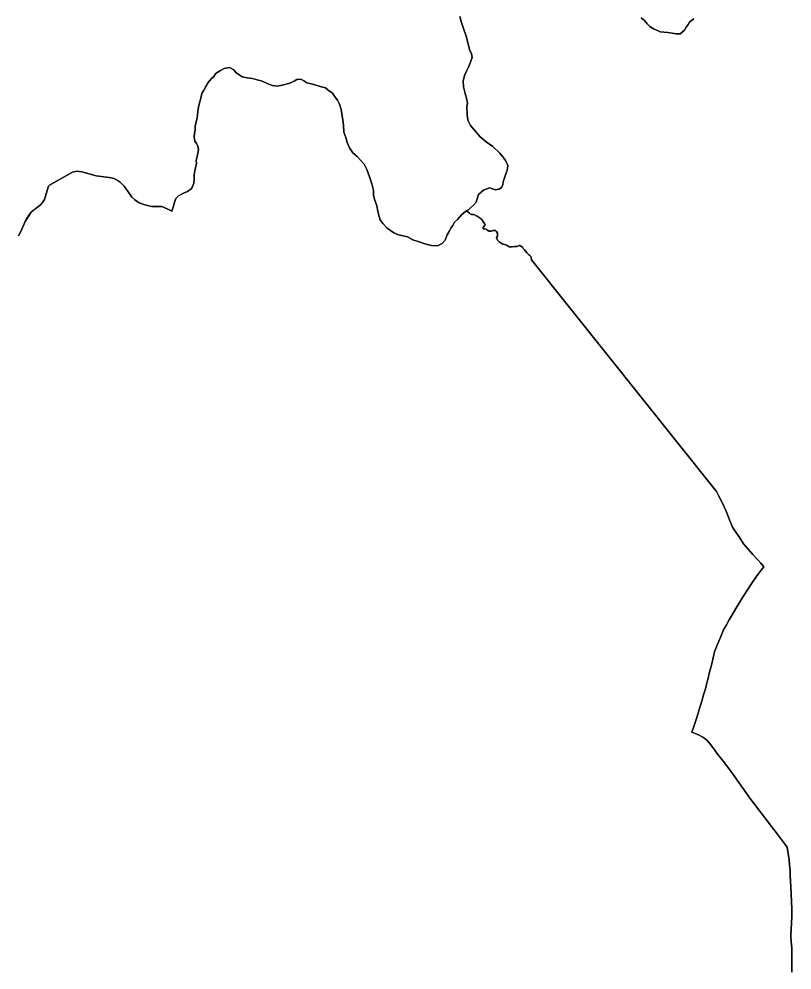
# Model space of a CAD drawing. Header units: inches. Extents: x 11258954 to 11313122, y 3645444 to 3695200.
# Drawn here: x 11271801 to 11276529, y 3672506 to 3678319 of the extents above; entities that cross this region are included whole.
import ezdxf

# ---------------------------------------------------------------- set-up
doc = ezdxf.new("R2010")
doc.units = ezdxf.units.IN
doc.header["$MEASUREMENT"] = 0
doc.layers.add('VotingPrecinct', color=233, linetype='Continuous')
doc.layers.add('Ward', color=133, linetype='Continuous')

msp = doc.modelspace()

# ---------------------------------------------------------------- linework, layer by layer
at = {"layer": 'VotingPrecinct'}
for points in [[(11274497.1975, 3678333.601, 0), (11274504.8205, 3678303.916, 0), (11274519.941, 3678259.864, 0), (11274535.987, 3678214.2395, 0), (11274547.7945, 3678165.991, 0), (11274555.6785, 3678133.124, 0), (11274569.2855, 3678106.4635, 0), (11274572.748, 3678082.993, 0), (11274563.152, 3678054.16, 0), (11274551.353, 3678024.635, 0), (11274538.811, 3678000.161, 0), (11274526.6065, 3677973.6345, 0), (11274518.729, 3677938.178, 0), (11274520.738, 3677904.8855, 0), (11274529.8945, 3677862.7625, 0), (11274540.788, 3677827.3365, 0), (11274544.2, 3677802.5495, 0), (11274540.7675, 3677783.4685, 0), (11274541.3375, 3677735.4495, 0), (11274546.4235, 3677700.6295, 0), (11274562.701, 3677667.843, 0), (11274587.986, 3677638.7355, 0), (11274620.8225, 3677599.287, 0), (11274659.477, 3677567.5515, 0), (11274698.598, 3677538.7775, 0), (11274741.4905, 3677498.2085, 0), (11274759.691, 3677476.837, 0), (11274776.139, 3677453.114, 0), (11274783.8305, 3677441.519, 0), (11274790.3195, 3677423.06, 0), (11274789.1035, 3677404.985, 0), (11274785.586, 3677387.931, 0), (11274778.11, 3677372.9365, 0), (11274770.335, 3677347.677, 0), (11274762.817, 3677323.0615, 0), (11274759.7175, 3677306.3535, 0), (11274754.259, 3677290.6105, 0), (11274737.296, 3677277.999, 0), (11274712.8655, 3677275.0285, 0), (11274698.1395, 3677280.042, 0), (11274679.635, 3677286.636, 0), (11274641.525, 3677272.717, 0), (11274628.549, 3677261.204, 0), (11274611.942, 3677246.925, 0), (11274604.3935, 3677219.537, 0), (11274597.1725, 3677199.097, 0), (11274581.225, 3677180.037, 0), (11274563.2755, 3677164.68, 0), (11274551.7445, 3677153.514, 0), (11274538.5585, 3677145.727, 0), (11274532.697, 3677142.2655, 0), (11274506.6255, 3677122.25, 0), (11274482.293, 3677094.329, 0), (11274465.612, 3677076.1895, 0), (11274454.73, 3677055.7855, 0), (11274441.5215, 3677039.413, 0), (11274431.965, 3677020.0095, 0), (11274419.91, 3676999.659, 0), (11274407.4145, 3676966.7565, 0), (11274388.3855, 3676946.154, 0), (11274360.729, 3676933.259, 0), (11274323.598, 3676934.6465, 0), (11274283.305, 3676944.452, 0), (11274248.668, 3676956.945, 0), (11274210.26, 3676969.087, 0), (11274176.877, 3676988.285, 0), (11274151.0615, 3676993.234, 0), (11274121.9775, 3677000.226, 0), (11274093.332, 3677011.3475, 0), (11274051.9955, 3677040.339, 0), (11274026.8925, 3677068.1595, 0), (11274009.3825, 3677091.335, 0), (11274002.104, 3677117.9855, 0), (11273994.882, 3677144.55, 0), (11273989.1745, 3677176.636, 0), (11273975.446, 3677217.204, 0), (11273969.276, 3677240.066, 0), (11273969.532, 3677269.563, 0), (11273958.7915, 3677311.1765, 0), (11273945.4065, 3677354.289, 0), (11273929.33, 3677398.513, 0), (11273911.3525, 3677432.064, 0), (11273890.0725, 3677455.9625, 0), (11273869.613, 3677477.426, 0), (11273843.337, 3677501.0295, 0), (11273822.815, 3677530.3605, 0), (11273807.4825, 3677563.8325, 0), (11273799.3265, 3677593.5105, 0), (11273788.9235, 3677627.91, 0), (11273785.29, 3677669.149, 0), (11273781.0165, 3677700.565, 0), (11273778.4035, 3677727.6965, 0), (11273772.111, 3677765.9155, 0), (11273762.2415, 3677797.591, 0), (11273750.182, 3677823.2265, 0), (11273735.6125, 3677841.4485, 0), (11273718.4835, 3677865.4285, 0), (11273692.47, 3677883.9175, 0), (11273676.314, 3677898.384, 0), (11273643.8575, 3677905.4635, 0), (11273603.65, 3677918.3375, 0), (11273579.4645, 3677925.39, 0), (11273561.9085, 3677928.232, 0), (11273544.259, 3677940.0465, 0), (11273524.2615, 3677950.7705, 0), (11273499.8085, 3677948.1315, 0), (11273483.282, 3677938.5395, 0), (11273456.8685, 3677926.507, 0), (11273409.9215, 3677914.0085, 0), (11273379.386, 3677908.683, 0), (11273351.5675, 3677911.773, 0), (11273319.3925, 3677924.1045, 0), (11273288.3735, 3677937.8425, 0), (11273257.674, 3677947.8955, 0), (11273228.7905, 3677954.6615, 0), (11273197.614, 3677959.9515, 0), (11273165.983, 3677965.2225, 0), (11273152.1235, 3677974.6695, 0), (11273129.7905, 3677988.876, 0), (11273115.6985, 3678007.162, 0), (11273087.657, 3678022.816, 0), (11273056.3525, 3678016.2545, 0), (11273033.0505, 3678004.822, 0), (11273012.271, 3677991.3815, 0), (11273002.1325, 3677982.67, 0), (11273002.103, 3677982.6445, 0), (11272993.7465, 3677968.1455, 0), (11272976.091, 3677953.3585, 0), (11272959.033, 3677929.708, 0), (11272943.7815, 3677906.179, 0), (11272931.5575, 3677884.2165, 0), (11272919.455, 3677863.478, 0), (11272911.921, 3677826.712, 0), (11272901.6435, 3677790.4405, 0), (11272895.25, 3677754.445, 0), (11272893.475, 3677731.0505, 0), (11272888.72, 3677703.728, 0), (11272878.5535, 3677665.1965, 0), (11272877.943, 3677639.8925, 0), (11272873.65, 3677620.2505, 0), (11272873.324, 3677597.666, 0), (11272876.6315, 3677571.1515, 0), (11272887.5495, 3677558.3325, 0), (11272895.5615, 3677541.493, 0), (11272898.199, 3677520.53, 0), (11272895.413, 3677499.0475, 0), (11272890.815, 3677476.323, 0), (11272884.4, 3677455.4315, 0), (11272886.437, 3677435.211, 0), (11272880.0245, 3677408.8905, 0), (11272875.616, 3677391.134, 0), (11272872.32, 3677366.637, 0), (11272872.5345, 3677341.511, 0), (11272870.098, 3677315.959, 0), (11272863.318, 3677295.6875, 0), (11272861.632, 3677292.584, 0), (11272855.0405, 3677280.4515, 0), (11272831.4615, 3677264.275, 0), (11272807.8985, 3677253.481, 0), (11272776.118, 3677237.5145, 0), (11272760.4785, 3677221.6465, 0), (11272752.623, 3677198.122, 0), (11272744.7405, 3677169.08, 0), (11272736.6, 3677145.0075, 0), (11272707.614, 3677157.7845, 0), (11272674.345, 3677173.687, 0), (11272610.5605, 3677173.6525, 0), (11272570.3346, 3677182.1092, 0), (11272536.4005, 3677195.8585, 0), (11272509.0946, 3677212.6135, 0), (11272491.179, 3677229.3425, 0), (11272475.5195, 3677255.1415, 0), (11272445.2375, 3677298.0135, 0), (11272420.802, 3677322.362, 0), (11272381.591, 3677343.082, 0), (11272353.1355, 3677349.931, 0), (11272273.2725, 3677360.3785, 0), (11272184.7065, 3677385.1035, 0), (11272155.526, 3677388.322, 0), (11272128.376, 3677382.956, 0), (11271988.0105, 3677303.5655, 0), (11271982.1125, 3677296.9065, 0), (11271972.5175, 3677271.4435, 0), (11271957.8475, 3677215.88, 0), (11271945.7655, 3677196.549, 0), (11271930.9823, 3677181.133, 0), (11271876.0355, 3677138.9005, 0), (11271839.4445, 3677080.9075, 0), (11271811.623, 3677019.4005, 0), (11271797.92, 3676993.406, 0)], [(11276528.0005, 3672493.25, 0), (11276528, 3672542.8335, 0), (11276528, 3672592.417, 0), (11276527.9995, 3672642.0005, 0), (11276524.5, 3672679.25, 0), (11276521.0005, 3672716.4995, 0), (11276523.667, 3672755.083, 0), (11276526.334, 3672793.667, 0), (11276529.0005, 3672832.2505, 0), (11276527.2505, 3672878.313, 0), (11276525.5005, 3672924.3755, 0), (11276523.7505, 3672970.438, 0), (11276522.0005, 3673016.5005, 0), (11276520.334, 3673050.0005, 0), (11276518.6675, 3673083.5005, 0), (11276517.001, 3673117.0005, 0), (11276514.001, 3673148.25, 0), (11276511.0005, 3673179.4995, 0), (11276505.5005, 3673218.125, 0), (11276500, 3673256.7505, 0), (11276475.3335, 3673289.0835, 0), (11276450.6665, 3673321.416, 0), (11276426, 3673353.749, 0), (11276396.4005, 3673392.699, 0), (11276366.8005, 3673431.6495, 0), (11276337.2005, 3673470.5995, 0), (11276307.6005, 3673509.5495, 0), (11276278.001, 3673548.4995, 0), (11276253.201, 3673583.0995, 0), (11276228.401, 3673617.6995, 0), (11276203.601, 3673652.3, 0), (11276178.801, 3673686.9, 0), (11276154.0005, 3673721.5005, 0), (11276128.0005, 3673755.7505, 0), (11276102.0005, 3673790, 0), (11276076, 3673824.25, 0), (11276050, 3673858.4995, 0), (11276024, 3673892.7495, 0), (11276012.2375, 3673907.0185, 0), (11276000.0005, 3673917.1695, 0), (11275990.058, 3673924.336, 0), (11275983.3195, 3673929.027, 0), (11275976.069, 3673933.718, 0), (11275961.1405, 3673941.2235, 0), (11275946.4685, 3673947.6215, 0), (11275917.2705, 3673958.91, 0), (11275931.313, 3674000.0005, 0), (11275931.3715, 3674000.1675, 0), (11275942.8095, 3674037.681, 0), (11275954.2475, 3674075.195, 0), (11275965.6855, 3674112.7085, 0), (11275977.1235, 3674150.2225, 0), (11275988.5615, 3674187.7355, 0), (11276000, 3674225.2495, 0), (11276006.9005, 3674253.1185, 0), (11276013.801, 3674280.988, 0), (11276024.851, 3674325.616, 0), (11276035.901, 3674370.244, 0), (11276046.9505, 3674414.8715, 0), (11276058.0005, 3674459.4995, 0), (11276058.593, 3674460.9075, 0), (11276076.062, 3674502.271, 0), (11276093.5305, 3674543.635, 0), (11276110.999, 3674584.999, 0), (11276128.3325, 3674615.999, 0), (11276145.666, 3674646.999, 0), (11276162.9995, 3674677.9995, 0), (11276185.6665, 3674715.083, 0), (11276208.3335, 3674752.1665, 0), (11276231.0005, 3674789.25, 0), (11276257.0005, 3674829.5835, 0), (11276283, 3674869.9175, 0), (11276309, 3674910.251, 0), (11276333.026, 3674940.5995, 0), (11276357.052, 3674970.9475, 0), (11276338.095, 3674992.1735, 0), (11276319.1375, 3675013.399, 0), (11276290.2685, 3675046.2215, 0), (11276261.3995, 3675079.044, 0), (11276232.531, 3675111.8665, 0), (11276209.099, 3675147.0145, 0), (11276185.667, 3675182.162, 0), (11276164.8355, 3675213.4105, 0), (11276150.6715, 3675248.445, 0), (11276136.5065, 3675283.479, 0), (11276125.552, 3675310.77, 0), (11276114.597, 3675338.0615, 0), (11276095.3845, 3675376.0225, 0), (11276081.5725, 3675403.3135, 0), (11276067.76, 3675430.604, 0), (11274936.373, 3676847.06, 0), (11274936.4, 3676848.2, 0), (11274933.05, 3676860, 0), (11274930.8, 3676866.75, 0), (11274924, 3676875.8, 0), (11274918.1, 3676879.55, 0), (11274914.35, 3676881.65, 0), (11274907.35, 3676890.25, 0), (11274900.85, 3676898.9, 0), (11274897.85, 3676902.55, 0), (11274892.05, 3676907.85, 0), (11274885.2, 3676916.7, 0), (11274879.7, 3676924.6, 0), (11274870.4, 3676931.1, 0), (11274864.45, 3676934.95, 0), (11274860.55, 3676934.5, 0), (11274848.8, 3676928.3, 0), (11274845.5, 3676927.45, 0), (11274831.2, 3676928.05, 0), (11274817.2, 3676927, 0), (11274805.6, 3676925.35, 0), (11274802.8, 3676925.2, 0), (11274795.95, 3676928.15, 0), (11274787.9, 3676934.25, 0), (11274779.65, 3676938.1, 0), (11274770.65, 3676940.35, 0), (11274760.8, 3676942.95, 0), (11274750.6, 3676948.9, 0), (11274739.6, 3676954.5, 0), (11274735.3, 3676958.05, 0), (11274728.6, 3676967.9, 0), (11274723.9, 3676977.25, 0), (11274722.35, 3676980.15, 0), (11274722.1, 3676983.05, 0), (11274723.05, 3676986.05, 0), (11274726.9, 3676992.4, 0), (11274728.3, 3677001.15, 0), (11274728.5, 3677005.95, 0), (11274727.75, 3677010.1, 0), (11274720.75, 3677020.2, 0), (11274715.1, 3677025.1, 0), (11274712.15, 3677026.25, 0), (11274701.25, 3677025.85, 0), (11274695.25, 3677024.35, 0), (11274689.35, 3677022.35, 0), (11274682.5, 3677021.5, 0), (11274675.05, 3677022.4, 0), (11274671.8, 3677023.3, 0), (11274662.9, 3677030.7, 0), (11274658.5, 3677035, 0), (11274648.45, 3677035.45, 0), (11274642.7, 3677035.85, 0), (11274640.3, 3677036.9, 0), (11274639.75, 3677039.7, 0), (11274640.5, 3677043.55, 0), (11274644.45, 3677050.8, 0), (11274650.6, 3677059.15, 0), (11274651.65, 3677061.55, 0), (11274648.45, 3677067.9, 0), (11274641.4, 3677077.9, 0), (11274635.75, 3677086.45, 0), (11274629.4, 3677094.5, 0), (11274617.9, 3677104, 0), (11274614.5, 3677107.25, 0), (11274603.5, 3677114.5, 0), (11274593.45, 3677118.5, 0), (11274589.25, 3677120.85, 0), (11274580.3, 3677123.05, 0), (11274569.1, 3677124.55, 0), (11274562.6, 3677126.85, 0), (11274555.85, 3677132.15, 0), (11274538.5585, 3677145.727, 0), (11274551.7445, 3677153.514, 0), (11274563.2755, 3677164.68, 0), (11274581.225, 3677180.037, 0), (11274597.1725, 3677199.097, 0), (11274604.3935, 3677219.537, 0), (11274611.942, 3677246.925, 0), (11274628.549, 3677261.204, 0), (11274641.525, 3677272.717, 0), (11274679.635, 3677286.636, 0), (11274698.1395, 3677280.042, 0), (11274712.8655, 3677275.0285, 0), (11274737.296, 3677277.999, 0), (11274754.259, 3677290.6105, 0), (11274759.7175, 3677306.3535, 0), (11274762.817, 3677323.0615, 0), (11274770.335, 3677347.677, 0), (11274778.11, 3677372.9365, 0), (11274785.586, 3677387.931, 0), (11274789.1035, 3677404.985, 0), (11274790.3195, 3677423.06, 0), (11274783.8305, 3677441.519, 0), (11274776.139, 3677453.114, 0), (11274759.691, 3677476.837, 0), (11274741.4905, 3677498.2085, 0), (11274698.598, 3677538.7775, 0), (11274659.477, 3677567.5515, 0), (11274620.8225, 3677599.287, 0), (11274587.986, 3677638.7355, 0), (11274562.701, 3677667.843, 0), (11274546.4235, 3677700.6295, 0), (11274541.3375, 3677735.4495, 0), (11274540.7675, 3677783.4685, 0), (11274544.2, 3677802.5495, 0), (11274540.788, 3677827.3365, 0), (11274529.8945, 3677862.7625, 0), (11274520.738, 3677904.8855, 0), (11274518.729, 3677938.178, 0), (11274526.6065, 3677973.6345, 0), (11274538.811, 3678000.161, 0), (11274551.353, 3678024.635, 0), (11274563.152, 3678054.16, 0), (11274572.748, 3678082.993, 0), (11274569.2855, 3678106.4635, 0), (11274555.6785, 3678133.124, 0), (11274547.7945, 3678165.991, 0), (11274535.987, 3678214.2395, 0), (11274519.941, 3678259.864, 0), (11274504.8205, 3678303.916, 0), (11274497.1975, 3678333.601, 0)], [(11275929.037, 3678319.225, 0), (11275913.6075, 3678309.853, 0), (11275902.2655, 3678298.8085, 0), (11275893.4535, 3678285.455, 0), (11275882.399, 3678268.2355, 0), (11275871.2795, 3678251.107, 0), (11275845.121, 3678229.141, 0), (11275820.253, 3678227.526, 0), (11275795.3245, 3678231.9345, 0), (11275770.231, 3678235.9175, 0), (11275744.8435, 3678238.4285, 0), (11275722.7165, 3678241.2475, 0), (11275703.281, 3678250.3245, 0), (11275681.6375, 3678257.897, 0), (11275658.579, 3678273.305, 0), (11275642.562, 3678290.212, 0), (11275626.846, 3678309.538, 0), (11275607.3125, 3678324.9865, 0)], [(11275607.3125, 3678324.9865, 0), (11275626.846, 3678309.538, 0), (11275642.562, 3678290.212, 0), (11275658.579, 3678273.305, 0), (11275681.6375, 3678257.897, 0), (11275703.281, 3678250.3245, 0), (11275722.7165, 3678241.2475, 0), (11275744.8435, 3678238.4285, 0), (11275770.231, 3678235.9175, 0), (11275795.3245, 3678231.9345, 0), (11275820.253, 3678227.526, 0), (11275845.121, 3678229.141, 0), (11275871.2795, 3678251.107, 0), (11275882.399, 3678268.2355, 0), (11275893.4535, 3678285.455, 0), (11275902.2655, 3678298.8085, 0), (11275913.6075, 3678309.853, 0), (11275929.037, 3678319.225, 0)], [(11271797.92, 3676993.406, 0), (11271811.623, 3677019.4005, 0), (11271839.4445, 3677080.9075, 0), (11271859.0456, 3677115.3263, 0), (11271876.0355, 3677138.9005, 0), (11271891.3607, 3677153.1897, 0), (11271930.9823, 3677181.133, 0), (11271945.7655, 3677196.549, 0), (11271957.8475, 3677215.88, 0), (11271972.5175, 3677271.4435, 0), (11271982.1125, 3677296.9065, 0), (11271988.0105, 3677303.5655, 0), (11272128.376, 3677382.956, 0), (11272155.526, 3677388.322, 0), (11272184.7065, 3677385.1035, 0), (11272273.2725, 3677360.3785, 0), (11272353.1355, 3677349.931, 0), (11272381.591, 3677343.082, 0), (11272402.5395, 3677333.9816, 0), (11272420.802, 3677322.362, 0), (11272445.2375, 3677298.0135, 0), (11272475.5195, 3677255.1415, 0), (11272491.179, 3677229.3425, 0), (11272509.0946, 3677212.6135, 0), (11272536.4005, 3677195.8585, 0), (11272570.3346, 3677182.1092, 0), (11272610.5605, 3677173.6525, 0), (11272642.1501, 3677171.5996, 0), (11272674.345, 3677173.687, 0), (11272707.614, 3677157.7845, 0), (11272736.6, 3677145.0075, 0), (11272744.7405, 3677169.08, 0), (11272752.623, 3677198.122, 0), (11272760.4785, 3677221.6465, 0), (11272776.118, 3677237.5145, 0), (11272807.8985, 3677253.481, 0), (11272831.4615, 3677264.275, 0), (11272855.0405, 3677280.4515, 0), (11272861.632, 3677292.584, 0), (11272863.318, 3677295.6875, 0), (11272870.098, 3677315.959, 0), (11272872.5345, 3677341.511, 0), (11272872.32, 3677366.637, 0), (11272875.616, 3677391.134, 0), (11272880.0245, 3677408.8905, 0), (11272886.437, 3677435.211, 0), (11272884.4, 3677455.4315, 0), (11272890.815, 3677476.323, 0), (11272895.413, 3677499.0475, 0), (11272898.199, 3677520.53, 0), (11272895.5615, 3677541.493, 0), (11272887.5495, 3677558.3325, 0), (11272876.6315, 3677571.1515, 0), (11272873.324, 3677597.666, 0), (11272873.65, 3677620.2505, 0), (11272877.943, 3677639.8925, 0), (11272878.5535, 3677665.1965, 0), (11272888.72, 3677703.728, 0), (11272893.475, 3677731.0505, 0), (11272895.25, 3677754.445, 0), (11272901.6435, 3677790.4405, 0), (11272911.921, 3677826.712, 0), (11272919.455, 3677863.478, 0), (11272931.5575, 3677884.2165, 0), (11272943.7815, 3677906.179, 0), (11272959.033, 3677929.708, 0), (11272976.091, 3677953.3585, 0), (11272993.7465, 3677968.1455, 0), (11273002.103, 3677982.6445, 0), (11273002.1325, 3677982.67, 0), (11273012.271, 3677991.3815, 0), (11273033.0505, 3678004.822, 0), (11273056.3525, 3678016.2545, 0), (11273087.657, 3678022.816, 0), (11273115.6985, 3678007.162, 0), (11273129.7905, 3677988.876, 0), (11273152.1235, 3677974.6695, 0), (11273165.983, 3677965.2225, 0), (11273197.614, 3677959.9515, 0), (11273228.7905, 3677954.6615, 0), (11273257.674, 3677947.8955, 0), (11273288.3735, 3677937.8425, 0), (11273319.3925, 3677924.1045, 0), (11273351.5675, 3677911.773, 0), (11273379.386, 3677908.683, 0), (11273409.9215, 3677914.0085, 0), (11273456.8685, 3677926.507, 0), (11273483.282, 3677938.5395, 0), (11273499.8085, 3677948.1315, 0), (11273524.2615, 3677950.7705, 0), (11273544.259, 3677940.0465, 0), (11273561.9085, 3677928.232, 0), (11273579.4645, 3677925.39, 0), (11273603.65, 3677918.3375, 0), (11273643.8575, 3677905.4635, 0), (11273676.314, 3677898.384, 0), (11273692.47, 3677883.9175, 0), (11273718.4835, 3677865.4285, 0), (11273735.6125, 3677841.4485, 0), (11273750.182, 3677823.2265, 0), (11273762.2415, 3677797.591, 0), (11273772.111, 3677765.9155, 0), (11273778.4035, 3677727.6965, 0), (11273781.0165, 3677700.565, 0), (11273785.29, 3677669.149, 0), (11273788.9235, 3677627.91, 0), (11273799.3265, 3677593.5105, 0), (11273807.4825, 3677563.8325, 0), (11273822.815, 3677530.3605, 0), (11273843.337, 3677501.0295, 0), (11273869.613, 3677477.426, 0), (11273890.0725, 3677455.9625, 0), (11273911.3525, 3677432.064, 0), (11273929.33, 3677398.513, 0), (11273945.4065, 3677354.289, 0), (11273958.7915, 3677311.1765, 0), (11273969.532, 3677269.563, 0), (11273969.276, 3677240.066, 0), (11273975.446, 3677217.204, 0), (11273989.1745, 3677176.636, 0), (11273994.882, 3677144.55, 0), (11274002.104, 3677117.9855, 0), (11274009.3825, 3677091.335, 0), (11274026.8925, 3677068.1595, 0), (11274051.9955, 3677040.339, 0), (11274093.332, 3677011.3475, 0), (11274121.9775, 3677000.226, 0), (11274151.0615, 3676993.234, 0), (11274176.877, 3676988.285, 0), (11274210.26, 3676969.087, 0), (11274248.668, 3676956.945, 0), (11274283.305, 3676944.452, 0), (11274323.598, 3676934.6465, 0), (11274360.729, 3676933.259, 0), (11274388.3855, 3676946.154, 0), (11274407.4145, 3676966.7565, 0), (11274419.91, 3676999.659, 0), (11274431.965, 3677020.0095, 0), (11274441.5215, 3677039.413, 0), (11274454.73, 3677055.7855, 0), (11274465.612, 3677076.1895, 0), (11274482.293, 3677094.329, 0), (11274506.6255, 3677122.25, 0), (11274532.697, 3677142.2655, 0), (11274538.5585, 3677145.727, 0), (11274555.85, 3677132.15, 0), (11274562.6, 3677126.85, 0), (11274569.1, 3677124.55, 0), (11274580.3, 3677123.05, 0), (11274589.25, 3677120.85, 0), (11274593.45, 3677118.5, 0), (11274603.5, 3677114.5, 0), (11274614.5, 3677107.25, 0), (11274617.9, 3677104, 0), (11274629.4, 3677094.5, 0), (11274635.75, 3677086.45, 0), (11274641.4, 3677077.9, 0), (11274648.45, 3677067.9, 0), (11274651.65, 3677061.55, 0), (11274650.6, 3677059.15, 0), (11274644.45, 3677050.8, 0), (11274640.5, 3677043.55, 0), (11274639.75, 3677039.7, 0), (11274640.3, 3677036.9, 0), (11274642.7, 3677035.85, 0), (11274648.45, 3677035.45, 0), (11274658.5, 3677035, 0), (11274662.9, 3677030.7, 0), (11274671.8, 3677023.3, 0), (11274675.05, 3677022.4, 0), (11274682.5, 3677021.5, 0), (11274689.35, 3677022.35, 0), (11274695.25, 3677024.35, 0), (11274701.25, 3677025.85, 0), (11274712.15, 3677026.25, 0), (11274715.1, 3677025.1, 0), (11274720.75, 3677020.2, 0), (11274727.75, 3677010.1, 0), (11274728.5, 3677005.95, 0), (11274728.3, 3677001.15, 0), (11274726.9, 3676992.4, 0), (11274723.05, 3676986.05, 0), (11274722.1, 3676983.05, 0), (11274722.35, 3676980.15, 0), (11274723.9, 3676977.25, 0), (11274728.6, 3676967.9, 0), (11274735.3, 3676958.05, 0), (11274739.6, 3676954.5, 0), (11274750.6, 3676948.9, 0), (11274760.8, 3676942.95, 0), (11274770.65, 3676940.35, 0), (11274779.65, 3676938.1, 0), (11274787.9, 3676934.25, 0), (11274795.95, 3676928.15, 0), (11274802.8, 3676925.2, 0), (11274805.6, 3676925.35, 0), (11274817.2, 3676927, 0), (11274831.2, 3676928.05, 0), (11274845.5, 3676927.45, 0), (11274848.8, 3676928.3, 0), (11274860.55, 3676934.5, 0), (11274864.45, 3676934.95, 0), (11274870.4, 3676931.1, 0), (11274879.7, 3676924.6, 0), (11274885.2, 3676916.7, 0), (11274892.05, 3676907.85, 0), (11274897.85, 3676902.55, 0), (11274900.85, 3676898.9, 0), (11274907.35, 3676890.25, 0), (11274914.35, 3676881.65, 0), (11274918.1, 3676879.55, 0), (11274924, 3676875.8, 0), (11274930.8, 3676866.75, 0), (11274933.05, 3676860, 0), (11274936.4, 3676848.2, 0), (11274936.373, 3676847.06, 0), (11276067.76, 3675430.604, 0), (11276081.5725, 3675403.3135, 0), (11276095.3845, 3675376.0225, 0), (11276114.597, 3675338.0615, 0), (11276125.552, 3675310.77, 0), (11276136.5065, 3675283.479, 0), (11276150.6715, 3675248.445, 0), (11276164.8355, 3675213.4105, 0), (11276185.667, 3675182.162, 0), (11276209.099, 3675147.0145, 0), (11276232.531, 3675111.8665, 0), (11276261.3995, 3675079.044, 0), (11276290.2685, 3675046.2215, 0), (11276319.1375, 3675013.399, 0), (11276338.095, 3674992.1735, 0), (11276357.052, 3674970.9475, 0), (11276333.026, 3674940.5995, 0), (11276309, 3674910.251, 0), (11276283, 3674869.9175, 0), (11276257.0005, 3674829.5835, 0), (11276231.0005, 3674789.25, 0), (11276208.3335, 3674752.1665, 0), (11276185.6665, 3674715.083, 0), (11276162.9995, 3674677.9995, 0), (11276145.666, 3674646.999, 0), (11276128.3325, 3674615.999, 0), (11276110.999, 3674584.999, 0), (11276093.5305, 3674543.635, 0), (11276076.062, 3674502.271, 0), (11276058.593, 3674460.9075, 0), (11276058.0005, 3674459.4995, 0), (11276046.9505, 3674414.8715, 0), (11276035.901, 3674370.244, 0), (11276024.851, 3674325.616, 0), (11276013.801, 3674280.988, 0), (11276006.9005, 3674253.1185, 0), (11276000, 3674225.2495, 0), (11275988.5615, 3674187.7355, 0), (11275977.1235, 3674150.2225, 0), (11275965.6855, 3674112.7085, 0), (11275954.2475, 3674075.195, 0), (11275942.8095, 3674037.681, 0), (11275931.3715, 3674000.1675, 0), (11275931.313, 3674000.0005, 0), (11275917.2705, 3673958.91, 0), (11275946.4685, 3673947.6215, 0), (11275961.1405, 3673941.2235, 0), (11275976.069, 3673933.718, 0), (11275983.3195, 3673929.027, 0), (11275990.058, 3673924.336, 0), (11276000.0005, 3673917.1695, 0), (11276012.2375, 3673907.0185, 0), (11276024, 3673892.7495, 0), (11276050, 3673858.4995, 0), (11276076, 3673824.25, 0), (11276102.0005, 3673790, 0), (11276128.0005, 3673755.7505, 0), (11276154.0005, 3673721.5005, 0), (11276178.801, 3673686.9, 0), (11276203.601, 3673652.3, 0), (11276228.401, 3673617.6995, 0), (11276253.201, 3673583.0995, 0), (11276278.001, 3673548.4995, 0), (11276307.6005, 3673509.5495, 0), (11276337.2005, 3673470.5995, 0), (11276366.8005, 3673431.6495, 0), (11276396.4005, 3673392.699, 0), (11276426, 3673353.749, 0), (11276450.6665, 3673321.416, 0), (11276475.3335, 3673289.0835, 0), (11276500, 3673256.7505, 0), (11276505.5005, 3673218.125, 0), (11276511.0005, 3673179.4995, 0), (11276514.001, 3673148.25, 0), (11276517.001, 3673117.0005, 0), (11276518.6675, 3673083.5005, 0), (11276520.334, 3673050.0005, 0), (11276522.0005, 3673016.5005, 0), (11276523.7505, 3672970.438, 0), (11276525.5005, 3672924.3755, 0), (11276527.2505, 3672878.313, 0), (11276529.0005, 3672832.2505, 0), (11276526.334, 3672793.667, 0), (11276523.667, 3672755.083, 0), (11276521.0005, 3672716.4995, 0), (11276524.5, 3672679.25, 0), (11276527.9995, 3672642.0005, 0), (11276528, 3672592.417, 0), (11276528, 3672542.8335, 0), (11276528.0005, 3672493.25, 0)]]:
    msp.add_polyline3d(points, dxfattribs=at)
at = {"layer": 'Ward'}
for points in [[(11274497.1975, 3678333.601, 0), (11274504.8205, 3678303.916, 0), (11274519.941, 3678259.864, 0), (11274535.987, 3678214.2395, 0), (11274547.7945, 3678165.991, 0), (11274555.6785, 3678133.124, 0), (11274569.2855, 3678106.4635, 0), (11274572.748, 3678082.993, 0), (11274563.152, 3678054.16, 0), (11274551.353, 3678024.635, 0), (11274538.811, 3678000.161, 0), (11274526.6065, 3677973.6345, 0), (11274518.729, 3677938.178, 0), (11274520.738, 3677904.8855, 0), (11274529.8945, 3677862.7625, 0), (11274540.788, 3677827.3365, 0), (11274544.2, 3677802.5495, 0), (11274540.7675, 3677783.4685, 0), (11274541.3375, 3677735.4495, 0), (11274546.4235, 3677700.6295, 0), (11274562.701, 3677667.843, 0), (11274587.986, 3677638.7355, 0), (11274620.8225, 3677599.287, 0), (11274659.477, 3677567.5515, 0), (11274698.598, 3677538.7775, 0), (11274741.4905, 3677498.2085, 0), (11274759.691, 3677476.837, 0), (11274776.139, 3677453.114, 0), (11274783.8305, 3677441.519, 0), (11274790.3195, 3677423.06, 0), (11274789.1035, 3677404.985, 0), (11274785.586, 3677387.931, 0), (11274778.11, 3677372.9365, 0), (11274770.335, 3677347.677, 0), (11274762.817, 3677323.0615, 0), (11274759.7175, 3677306.3535, 0), (11274754.259, 3677290.6105, 0), (11274737.296, 3677277.999, 0), (11274712.8655, 3677275.0285, 0), (11274698.1395, 3677280.042, 0), (11274679.635, 3677286.636, 0), (11274641.525, 3677272.717, 0), (11274628.549, 3677261.204, 0), (11274611.942, 3677246.925, 0), (11274604.3935, 3677219.537, 0), (11274597.1725, 3677199.097, 0), (11274581.225, 3677180.037, 0), (11274563.2755, 3677164.68, 0), (11274551.7445, 3677153.514, 0), (11274538.5585, 3677145.727, 0), (11274555.85, 3677132.15, 0), (11274562.6, 3677126.85, 0), (11274569.1, 3677124.55, 0), (11274580.3, 3677123.05, 0), (11274589.25, 3677120.85, 0), (11274593.45, 3677118.5, 0), (11274603.5, 3677114.5, 0), (11274614.5, 3677107.25, 0), (11274617.9, 3677104, 0), (11274629.4, 3677094.5, 0), (11274635.75, 3677086.45, 0), (11274641.4, 3677077.9, 0), (11274648.45, 3677067.9, 0), (11274651.65, 3677061.55, 0), (11274650.6, 3677059.15, 0), (11274644.45, 3677050.8, 0), (11274640.5, 3677043.55, 0), (11274639.75, 3677039.7, 0), (11274640.3, 3677036.9, 0), (11274642.7, 3677035.85, 0), (11274648.45, 3677035.45, 0), (11274658.5, 3677035, 0), (11274662.9, 3677030.7, 0), (11274671.8, 3677023.3, 0), (11274675.05, 3677022.4, 0), (11274682.5, 3677021.5, 0), (11274689.35, 3677022.35, 0), (11274695.25, 3677024.35, 0), (11274701.25, 3677025.85, 0), (11274712.15, 3677026.25, 0), (11274715.1, 3677025.1, 0), (11274720.75, 3677020.2, 0), (11274727.75, 3677010.1, 0), (11274728.5, 3677005.95, 0), (11274728.3, 3677001.15, 0), (11274726.9, 3676992.4, 0), (11274723.05, 3676986.05, 0), (11274722.1, 3676983.05, 0), (11274722.35, 3676980.15, 0), (11274723.9, 3676977.25, 0), (11274728.6, 3676967.9, 0), (11274735.3, 3676958.05, 0), (11274739.6, 3676954.5, 0), (11274750.6, 3676948.9, 0), (11274760.8, 3676942.95, 0), (11274770.65, 3676940.35, 0), (11274779.65, 3676938.1, 0), (11274787.9, 3676934.25, 0), (11274795.95, 3676928.15, 0), (11274802.8, 3676925.2, 0), (11274805.6, 3676925.35, 0), (11274817.2, 3676927, 0), (11274831.2, 3676928.05, 0), (11274845.5, 3676927.45, 0), (11274848.8, 3676928.3, 0), (11274860.55, 3676934.5, 0), (11274864.45, 3676934.95, 0), (11274870.4, 3676931.1, 0), (11274879.7, 3676924.6, 0), (11274885.2, 3676916.7, 0), (11274892.05, 3676907.85, 0), (11274897.85, 3676902.55, 0), (11274900.85, 3676898.9, 0), (11274907.35, 3676890.25, 0), (11274914.35, 3676881.65, 0), (11274918.1, 3676879.55, 0), (11274924, 3676875.8, 0), (11274930.8, 3676866.75, 0), (11274933.05, 3676860, 0), (11274936.4, 3676848.2, 0), (11274936.373, 3676847.06, 0), (11276067.76, 3675430.604, 0), (11276081.5725, 3675403.3135, 0), (11276095.3845, 3675376.0225, 0), (11276114.597, 3675338.0615, 0), (11276125.552, 3675310.77, 0), (11276136.5065, 3675283.479, 0), (11276150.6715, 3675248.445, 0), (11276164.8355, 3675213.4105, 0), (11276185.667, 3675182.162, 0), (11276209.099, 3675147.0145, 0), (11276232.531, 3675111.8665, 0), (11276261.3995, 3675079.044, 0), (11276290.2685, 3675046.2215, 0), (11276319.1375, 3675013.399, 0), (11276338.095, 3674992.1735, 0), (11276357.052, 3674970.9475, 0), (11276333.026, 3674940.5995, 0), (11276309, 3674910.251, 0), (11276283, 3674869.9175, 0), (11276257.0005, 3674829.5835, 0), (11276231.0005, 3674789.25, 0), (11276208.3335, 3674752.1665, 0), (11276185.6665, 3674715.083, 0), (11276162.9995, 3674677.9995, 0), (11276145.666, 3674646.999, 0), (11276128.3325, 3674615.999, 0), (11276110.999, 3674584.999, 0), (11276093.5305, 3674543.635, 0), (11276076.062, 3674502.271, 0), (11276058.593, 3674460.9075, 0), (11276058.0005, 3674459.4995, 0), (11276046.9505, 3674414.8715, 0), (11276035.901, 3674370.244, 0), (11276024.851, 3674325.616, 0), (11276013.801, 3674280.988, 0), (11276006.9005, 3674253.1185, 0), (11276000, 3674225.2495, 0), (11275988.5615, 3674187.7355, 0), (11275977.1235, 3674150.2225, 0), (11275965.6855, 3674112.7085, 0), (11275954.2475, 3674075.195, 0), (11275942.8095, 3674037.681, 0), (11275931.3715, 3674000.1675, 0), (11275931.313, 3674000.0005, 0), (11275917.2705, 3673958.91, 0), (11275946.4685, 3673947.6215, 0), (11275961.1405, 3673941.2235, 0), (11275976.069, 3673933.718, 0), (11275983.3195, 3673929.027, 0), (11275990.058, 3673924.336, 0), (11276000.0005, 3673917.1695, 0), (11276012.2375, 3673907.0185, 0), (11276024, 3673892.7495, 0), (11276050, 3673858.4995, 0), (11276076, 3673824.25, 0), (11276102.0005, 3673790, 0), (11276128.0005, 3673755.7505, 0), (11276154.0005, 3673721.5005, 0), (11276178.801, 3673686.9, 0), (11276203.601, 3673652.3, 0), (11276228.401, 3673617.6995, 0), (11276253.201, 3673583.0995, 0), (11276278.001, 3673548.4995, 0), (11276307.6005, 3673509.5495, 0), (11276337.2005, 3673470.5995, 0), (11276366.8005, 3673431.6495, 0), (11276396.4005, 3673392.699, 0), (11276426, 3673353.749, 0), (11276450.6665, 3673321.416, 0), (11276475.3335, 3673289.0835, 0), (11276500, 3673256.7505, 0), (11276505.5005, 3673218.125, 0), (11276511.0005, 3673179.4995, 0), (11276514.001, 3673148.25, 0), (11276517.001, 3673117.0005, 0), (11276518.6675, 3673083.5005, 0), (11276520.334, 3673050.0005, 0), (11276522.0005, 3673016.5005, 0), (11276523.7505, 3672970.438, 0), (11276525.5005, 3672924.3755, 0), (11276527.2505, 3672878.313, 0), (11276529.0005, 3672832.2505, 0), (11276526.334, 3672793.667, 0), (11276523.667, 3672755.083, 0), (11276521.0005, 3672716.4995, 0), (11276524.5, 3672679.25, 0), (11276527.9995, 3672642.0005, 0), (11276528, 3672592.417, 0), (11276528, 3672542.8335, 0), (11276528.0005, 3672493.25, 0)], [(11276528.0005, 3672493.25, 0), (11276528, 3672542.8335, 0), (11276528, 3672592.417, 0), (11276527.9995, 3672642.0005, 0), (11276524.5, 3672679.25, 0), (11276521.0005, 3672716.4995, 0), (11276523.667, 3672755.083, 0), (11276526.334, 3672793.667, 0), (11276529.0005, 3672832.2505, 0), (11276527.2505, 3672878.313, 0), (11276525.5005, 3672924.3755, 0), (11276523.7505, 3672970.438, 0), (11276522.0005, 3673016.5005, 0), (11276520.334, 3673050.0005, 0), (11276518.6675, 3673083.5005, 0), (11276517.001, 3673117.0005, 0), (11276514.001, 3673148.25, 0), (11276511.0005, 3673179.4995, 0), (11276505.5005, 3673218.125, 0), (11276500, 3673256.7505, 0), (11276475.3335, 3673289.0835, 0), (11276450.6665, 3673321.416, 0), (11276426, 3673353.749, 0), (11276396.4005, 3673392.699, 0), (11276366.8005, 3673431.6495, 0), (11276337.2005, 3673470.5995, 0), (11276307.6005, 3673509.5495, 0), (11276278.001, 3673548.4995, 0), (11276253.201, 3673583.0995, 0), (11276228.401, 3673617.6995, 0), (11276203.601, 3673652.3, 0), (11276178.801, 3673686.9, 0), (11276154.0005, 3673721.5005, 0), (11276128.0005, 3673755.7505, 0), (11276102.0005, 3673790, 0), (11276076, 3673824.25, 0), (11276050, 3673858.4995, 0), (11276024, 3673892.7495, 0), (11276012.2375, 3673907.0185, 0), (11276000.0005, 3673917.1695, 0), (11275990.058, 3673924.336, 0), (11275983.3195, 3673929.027, 0), (11275976.069, 3673933.718, 0), (11275961.1405, 3673941.2235, 0), (11275946.4685, 3673947.6215, 0), (11275917.2705, 3673958.91, 0), (11275931.313, 3674000.0005, 0), (11275931.3715, 3674000.1675, 0), (11275942.8095, 3674037.681, 0), (11275954.2475, 3674075.195, 0), (11275965.6855, 3674112.7085, 0), (11275977.1235, 3674150.2225, 0), (11275988.5615, 3674187.7355, 0), (11276000, 3674225.2495, 0), (11276006.9005, 3674253.1185, 0), (11276013.801, 3674280.988, 0), (11276024.851, 3674325.616, 0), (11276035.901, 3674370.244, 0), (11276046.9505, 3674414.8715, 0), (11276058.0005, 3674459.4995, 0), (11276058.593, 3674460.9075, 0), (11276076.062, 3674502.271, 0), (11276093.5305, 3674543.635, 0), (11276110.999, 3674584.999, 0), (11276128.3325, 3674615.999, 0), (11276145.666, 3674646.999, 0), (11276162.9995, 3674677.9995, 0), (11276185.6665, 3674715.083, 0), (11276208.3335, 3674752.1665, 0), (11276231.0005, 3674789.25, 0), (11276257.0005, 3674829.5835, 0), (11276283, 3674869.9175, 0), (11276309, 3674910.251, 0), (11276333.026, 3674940.5995, 0), (11276357.052, 3674970.9475, 0), (11276338.095, 3674992.1735, 0), (11276319.1375, 3675013.399, 0), (11276290.2685, 3675046.2215, 0), (11276261.3995, 3675079.044, 0), (11276232.531, 3675111.8665, 0), (11276209.099, 3675147.0145, 0), (11276185.667, 3675182.162, 0), (11276164.8355, 3675213.4105, 0), (11276150.6715, 3675248.445, 0), (11276136.5065, 3675283.479, 0), (11276125.552, 3675310.77, 0), (11276114.597, 3675338.0615, 0), (11276095.3845, 3675376.0225, 0), (11276081.5725, 3675403.3135, 0), (11276067.76, 3675430.604, 0), (11274936.373, 3676847.06, 0), (11274936.4, 3676848.2, 0), (11274933.05, 3676860, 0), (11274930.8, 3676866.75, 0), (11274924, 3676875.8, 0), (11274918.1, 3676879.55, 0), (11274914.35, 3676881.65, 0), (11274907.35, 3676890.25, 0), (11274900.85, 3676898.9, 0), (11274897.85, 3676902.55, 0), (11274892.05, 3676907.85, 0), (11274885.2, 3676916.7, 0), (11274879.7, 3676924.6, 0), (11274870.4, 3676931.1, 0), (11274864.45, 3676934.95, 0), (11274860.55, 3676934.5, 0), (11274848.8, 3676928.3, 0), (11274845.5, 3676927.45, 0), (11274831.2, 3676928.05, 0), (11274817.2, 3676927, 0), (11274805.6, 3676925.35, 0), (11274802.8, 3676925.2, 0), (11274795.95, 3676928.15, 0), (11274787.9, 3676934.25, 0), (11274779.65, 3676938.1, 0), (11274770.65, 3676940.35, 0), (11274760.8, 3676942.95, 0), (11274750.6, 3676948.9, 0), (11274739.6, 3676954.5, 0), (11274735.3, 3676958.05, 0), (11274728.6, 3676967.9, 0), (11274723.9, 3676977.25, 0), (11274722.35, 3676980.15, 0), (11274722.1, 3676983.05, 0), (11274723.05, 3676986.05, 0), (11274726.9, 3676992.4, 0), (11274728.3, 3677001.15, 0), (11274728.5, 3677005.95, 0), (11274727.75, 3677010.1, 0), (11274720.75, 3677020.2, 0), (11274715.1, 3677025.1, 0), (11274712.15, 3677026.25, 0), (11274701.25, 3677025.85, 0), (11274695.25, 3677024.35, 0), (11274689.35, 3677022.35, 0), (11274682.5, 3677021.5, 0), (11274675.05, 3677022.4, 0), (11274671.8, 3677023.3, 0), (11274662.9, 3677030.7, 0), (11274658.5, 3677035, 0), (11274648.45, 3677035.45, 0), (11274642.7, 3677035.85, 0), (11274640.3, 3677036.9, 0), (11274639.75, 3677039.7, 0), (11274640.5, 3677043.55, 0), (11274644.45, 3677050.8, 0), (11274650.6, 3677059.15, 0), (11274651.65, 3677061.55, 0), (11274648.45, 3677067.9, 0), (11274641.4, 3677077.9, 0), (11274635.75, 3677086.45, 0), (11274629.4, 3677094.5, 0), (11274617.9, 3677104, 0), (11274614.5, 3677107.25, 0), (11274603.5, 3677114.5, 0), (11274593.45, 3677118.5, 0), (11274589.25, 3677120.85, 0), (11274580.3, 3677123.05, 0), (11274569.1, 3677124.55, 0), (11274562.6, 3677126.85, 0), (11274555.85, 3677132.15, 0), (11274538.5585, 3677145.727, 0), (11274551.7445, 3677153.514, 0), (11274563.2755, 3677164.68, 0), (11274581.225, 3677180.037, 0), (11274597.1725, 3677199.097, 0), (11274604.3935, 3677219.537, 0), (11274611.942, 3677246.925, 0), (11274628.549, 3677261.204, 0), (11274641.525, 3677272.717, 0), (11274679.635, 3677286.636, 0), (11274698.1395, 3677280.042, 0), (11274712.8655, 3677275.0285, 0), (11274737.296, 3677277.999, 0), (11274754.259, 3677290.6105, 0), (11274759.7175, 3677306.3535, 0), (11274762.817, 3677323.0615, 0), (11274770.335, 3677347.677, 0), (11274778.11, 3677372.9365, 0), (11274785.586, 3677387.931, 0), (11274789.1035, 3677404.985, 0), (11274790.3195, 3677423.06, 0), (11274783.8305, 3677441.519, 0), (11274776.139, 3677453.114, 0), (11274759.691, 3677476.837, 0), (11274741.4905, 3677498.2085, 0), (11274698.598, 3677538.7775, 0), (11274659.477, 3677567.5515, 0), (11274620.8225, 3677599.287, 0), (11274587.986, 3677638.7355, 0), (11274562.701, 3677667.843, 0), (11274546.4235, 3677700.6295, 0), (11274541.3375, 3677735.4495, 0), (11274540.7675, 3677783.4685, 0), (11274544.2, 3677802.5495, 0), (11274540.788, 3677827.3365, 0), (11274529.8945, 3677862.7625, 0), (11274520.738, 3677904.8855, 0), (11274518.729, 3677938.178, 0), (11274526.6065, 3677973.6345, 0), (11274538.811, 3678000.161, 0), (11274551.353, 3678024.635, 0), (11274563.152, 3678054.16, 0), (11274572.748, 3678082.993, 0), (11274569.2855, 3678106.4635, 0), (11274555.6785, 3678133.124, 0), (11274547.7945, 3678165.991, 0), (11274535.987, 3678214.2395, 0), (11274519.941, 3678259.864, 0), (11274504.8205, 3678303.916, 0), (11274497.1975, 3678333.601, 0)], [(11275929.037, 3678319.225, 0), (11275913.6075, 3678309.853, 0), (11275902.2655, 3678298.8085, 0), (11275893.4535, 3678285.455, 0), (11275882.399, 3678268.2355, 0), (11275871.2795, 3678251.107, 0), (11275845.121, 3678229.141, 0), (11275820.253, 3678227.526, 0), (11275795.3245, 3678231.9345, 0), (11275770.231, 3678235.9175, 0), (11275744.8435, 3678238.4285, 0), (11275722.7165, 3678241.2475, 0), (11275703.281, 3678250.3245, 0), (11275681.6375, 3678257.897, 0), (11275658.579, 3678273.305, 0), (11275642.562, 3678290.212, 0), (11275626.846, 3678309.538, 0), (11275607.3125, 3678324.9865, 0)], [(11275607.3125, 3678324.9865, 0), (11275626.846, 3678309.538, 0), (11275642.562, 3678290.212, 0), (11275658.579, 3678273.305, 0), (11275681.6375, 3678257.897, 0), (11275703.281, 3678250.3245, 0), (11275722.7165, 3678241.2475, 0), (11275744.8435, 3678238.4285, 0), (11275770.231, 3678235.9175, 0), (11275795.3245, 3678231.9345, 0), (11275820.253, 3678227.526, 0), (11275845.121, 3678229.141, 0), (11275871.2795, 3678251.107, 0), (11275882.399, 3678268.2355, 0), (11275893.4535, 3678285.455, 0), (11275902.2655, 3678298.8085, 0), (11275913.6075, 3678309.853, 0), (11275929.037, 3678319.225, 0)]]:
    msp.add_polyline3d(points, dxfattribs=at)

doc.saveas('drawing.dxf')
